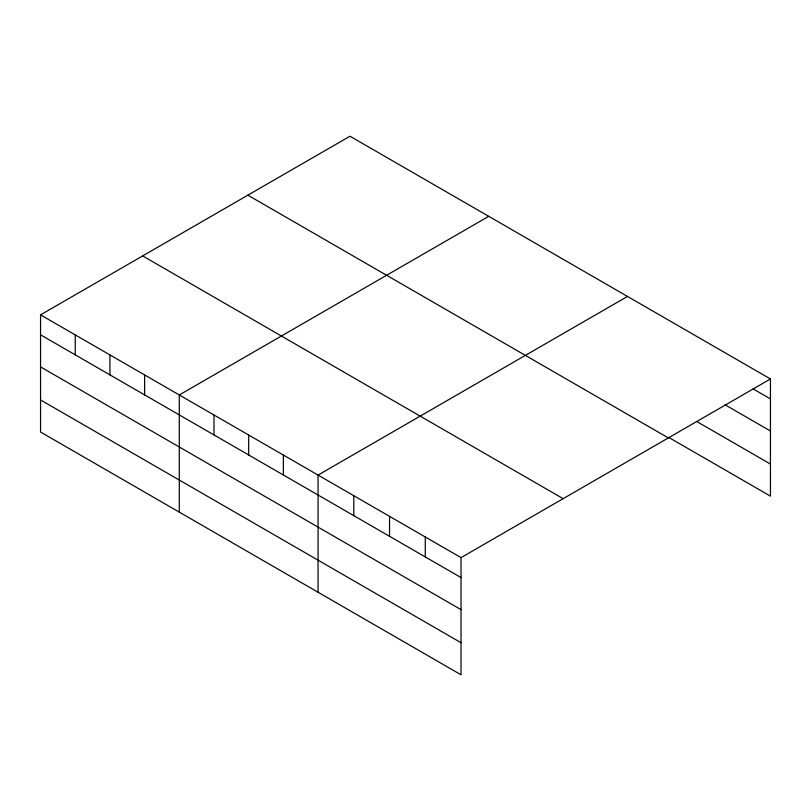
<?xml version="1.0" encoding="UTF-8"?>
<svg xmlns="http://www.w3.org/2000/svg" width="811" height="811" viewBox="0 0 811 811"><rect width="100%" height="100%" fill="white"/><g stroke="black" fill="none" stroke-linecap="round" stroke-linejoin="round"><path stroke-width="1.22" d="M461.023 609.649L461.023 557.623L40.55 314.861L40.55 432.03L461.023 674.782L461.023 609.649L40.55 366.896M668.649 437.362L770.45 496.139L770.45 378.97L349.977 136.218L40.55 314.861M488.739 216.324L179.302 394.967L179.302 512.136M627.491 296.431L318.064 475.084L318.064 592.253M461.023 557.623L770.45 378.97M753.125 388.915L770.45 398.921M724.963 404.74L770.45 431.006M696.801 421.538L770.45 464.054M247.872 195.167L668.335 437.92M142.665 255.911L563.128 498.664M40.55 334.811L461.023 577.564M40.55 399.945L461.023 642.707M425.278 536.983L425.278 556.934M389.544 516.354L389.544 536.304M353.799 495.714L353.799 515.664M283.374 455.052L283.374 475.003M248.683 435.031L248.683 454.981M213.992 414.999L213.992 434.949M144.622 374.946L144.622 394.896M109.931 354.914L109.931 374.864M75.241 334.892L75.241 354.843"/></g></svg>
